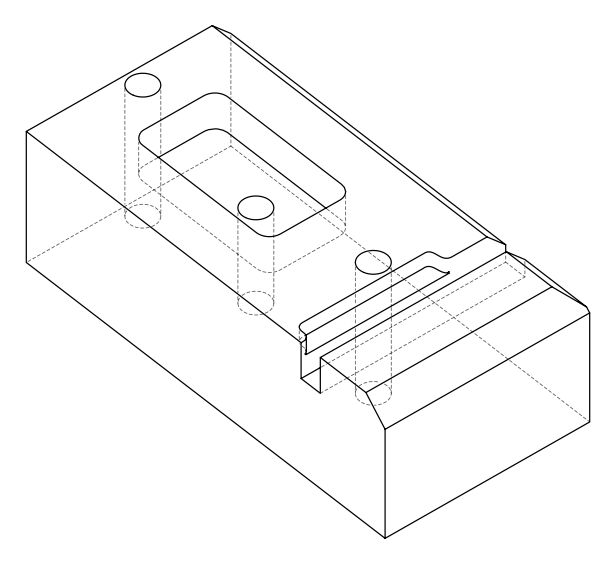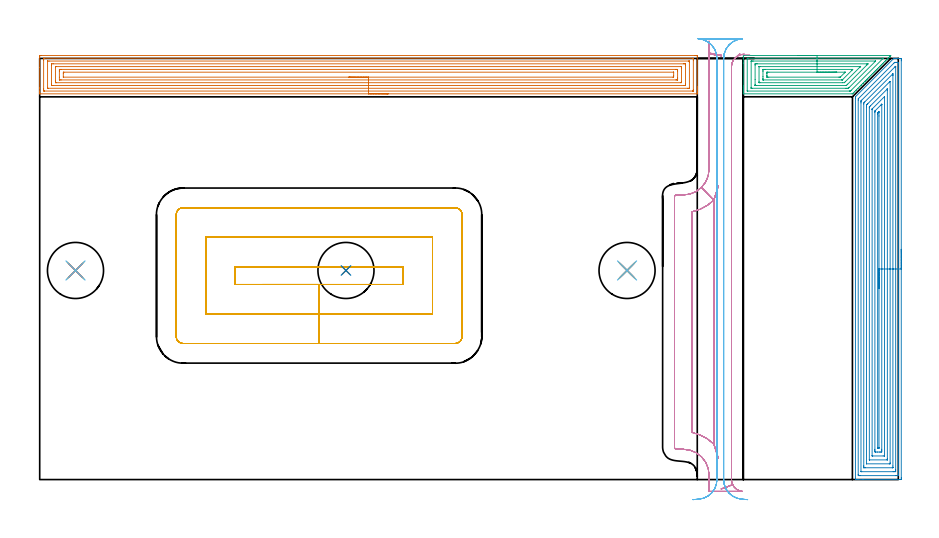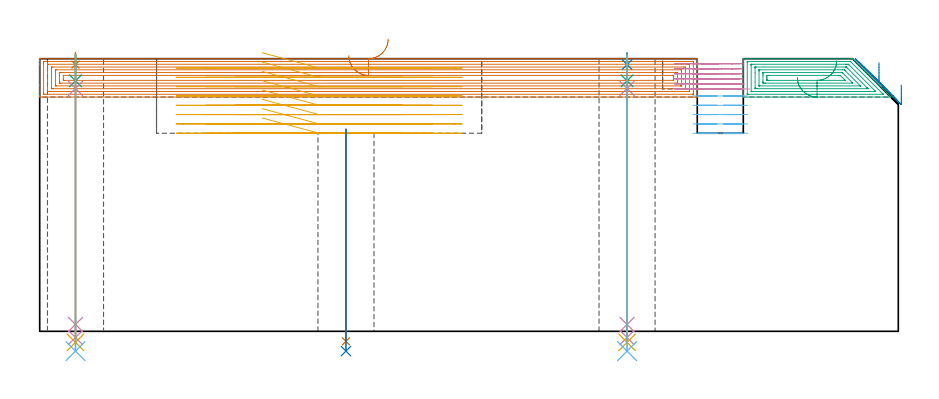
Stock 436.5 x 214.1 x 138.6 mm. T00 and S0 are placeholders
(PLAN: 18 operations, 13 tool changes, 74.5 min)
(1 AREA_MILL | FG_CHAMFER_SURFACE | UGT0205_001 | 19.09 min | 65039 mm3)
(2 AREA_MILL_1 | FG_CHAMFER_SURFACE_1 | UGT0205_001 | 15.09 min | 58052 mm3)
(3 AREA_MILL_2 | FG_CHAMFER_SURFACE_2 | UGT0205_001 | 4.05 min | 13345 mm3)
(4 MILL_OPEN_POCKET | POCKET_OPEN | NXT0201_011 | Follow Part, ap 3, ae 75% | 10.08 min | 112553 mm3)
(5 MILL_RECTANGULAR_POCKET | POCKET_RECTANGULAR_STRAIGHT | UGT0201_094 | Follow Part, ap 5, ae 75% | 16.2 min | 551748 mm3)
(6 MILL_RECTANGULAR_SLOT | SLOT_RECTANGULAR | UGT0201_094 | Follow Part, ap 5, ae 75% | 5.25 min | 112636 mm3)
(7 SPOT_DRILL | STEP1HOLE | NXT0321_9005460120000 | 0.05 min | 200 mm3)
(8 SPOT_DRILL_1 | STEP1HOLE_2 | NXT0321_9005460120000 | 0.05 min | 178 mm3)
(9 DRILL_BLIND_HOLE_INTO_CENTER | STEP1HOLE | NXT0301_046 | 0.05 min | 353 mm3)
(10 GUN_DRILL_THROUGH_HOLE | STEP1HOLE | UGT0307_003 | 0.63 min | 4903 mm3)
(11 SPADE_DRILL_TO_ENLARGE_THROUGH_HOLE | STEP1HOLE | UGT0306_009 | 0.59 min | 31762 mm3)
(12 DRILL_TO_ENLARGE_THROUGH_HOLE | STEP1HOLE | UGT0301_392 | 0.6 min | 51168 mm3)
(13 DRILL_THROUGH_HOLE_FROM_SOLID_MATERIAL | STEP1HOLE_1 | UGT0301_515 | 0.44 min | 11298 mm3)
(14 DRILL_TO_ENLARGE_THROUGH_HOLE_1 | STEP1HOLE_1 | UGT0301_392 | 0.46 min | 52844 mm3)
(15 DRILL_BLIND_HOLE_INTO_CENTER_1 | STEP1HOLE_2 | NXT0301_046 | 0.05 min | 348 mm3)
(16 GUN_DRILL_THROUGH_HOLE_1 | STEP1HOLE_2 | UGT0307_003 | 0.63 min | 4894 mm3)
(17 SPADE_DRILL_TO_ENLARGE_THROUGH_HOLE_1 | STEP1HOLE_2 | UGT0306_009 | 0.59 min | 31779 mm3)
(18 DRILL_TO_ENLARGE_THROUGH_HOLE_2 | STEP1HOLE_2 | UGT0301_392 | 0.6 min | 51095 mm3)
(TOOL UGT0205_001 | Chamfer Mill 20 x 3 x 45 deg. | D20 FL50 Z2)
(TOOL NXT0201_011 | ENDMILL 12mm [2P460-1200-NA 1630] | D12 FL38 Z6)
(TOOL UGT0201_094 | End mill 20 mm | D20 FL38 Z4)
(TOOL NXT0321_9005460120000 | NC Spot Drill, 142deg, 12mm, Carbide, Uncoated | D12 PA142 FL30 Z2)
(TOOL NXT0301_046 | Carbide Drill 7.5mm [860.1-0750-038A1-MM 2214] | D7.5 PA140 FL53 Z2)
(TOOL UGT0307_003 | Gun Drill 7 mm | D7 PA130 FL24 Z1)
(TOOL UGT0306_009 | Spade Drill 18.5mm | D18.5 PA132 FL10 Z2)
(TOOL UGT0301_392 | Twist Drill 28.5 mm | D28.5 PA118 FL165 Z2)
(TOOL UGT0301_515 | Carbide Drill 12.0 mm | D12 PA118 FL101 Z2)
(OP 1 AREA_MILL)
G17 G21 G94 G90
T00 M6
G54
G17 G0 G90 X177.15 Y196.1 S1061 M3
G43 Z148.6 H0
G94 G1 X177.112 Z147.728 F250.
X176.998 Z146.863
X176.809 Z146.012
X176.547 Z145.18
X176.213 Z144.374
X175.81 Z143.6
X175.342 Z142.864
X174.81 Z142.172
X174.221 Z141.529
X173.578 Z140.94
X172.886 Z140.408
X172.15 Z139.94
X171.376 Z139.537
X170.57 Z139.203
X169.738 Z138.941
X168.886 Z138.752
X168.022 Z138.638
X167.15 Z138.6
X0.166
X0.007 Y196.102 Z138.588
X0. Y196.113 Z138.578
Y196.454 Z138.245
Y196.802 Z137.897
Y197.459 Z137.235
Y198.671 Z136.026
Y199.226 Z135.468
Y209.547 Z125.15
Y214.847 Z119.851
X0.003 Y215.124 Z119.573
X0.009 Y215.592 Z119.106
X0.136 Y215.595 Z119.103
X0.613 Y215.6 Z119.1
X333.206
X333.687 Y215.599 Z119.101
X334.164 Y215.595 Z119.103
X334.291 Y215.592 Z119.106
X334.3 Y215.124 Z119.573
Y199.832 Z134.863
Y199.226 Z135.468
Y198.671 Z136.026
Y198.343 Z136.353
Y197.788 Z136.908
Y197.459 Z137.235
Y196.802 Z137.897
Y196.454 Z138.245
Y196.113 Z138.578
X334.293 Y196.102 Z138.588
X334.134 Y196.1 Z138.6
X167.15
Y197.514 Z137.186
X2.399 Y197.515 Z137.185
X2.342
X2.015 Y197.521 Z137.179
X2.01 Y197.626 Z137.074
X2.002 Y197.851 Z136.849
X2.001 Y198.343 Z136.357
X2. Y198.737 Z135.963
X2.001 Y213.357 Z121.343
X2.002 Y213.75 Z120.95
X2.01 Y214.145 Z120.555
X2.015 Y214.18 Z120.52
X2.033 Y214.182 Z120.518
X2.085 Y214.184 Z120.516
X2.189 Y214.185 Z120.515
X2.399 Y214.186 Z120.514
X331.901 Y214.185 Z120.515
X331.958
X332.285 Y214.179 Z120.521
X332.29 Y214.074 Z120.626
X332.298 Y213.849 Z120.851
X332.299 Y213.357 Z121.343
X332.3 Y212.963 Z121.737
X332.299 Y198.343 Z136.357
X332.298 Y197.951 Z136.749
X332.29 Y197.555 Z137.145
X332.285 Y197.52 Z137.18
X332.267 Y197.519 Z137.181
X332.215 Y197.516 Z137.184
X332.111 Y197.515 Z137.185
X331.901 Y197.514 Z137.186
X167.15
Y198.928 Z135.772
X4.485 Y198.929 Z135.771
X4.184 Y198.93 Z135.77
X4.085 Y198.932 Z135.768
X4.014 Y198.935 Z135.765
X4.008 Y199.044 Z135.656
X4.003 Y199.226 Z135.474
X4. Y199.408 Z135.292
X4.001 Y212.656 Z122.044
X4.005 Y212.717 Z121.983
X4.01 Y212.76 Z121.94
X4.036 Y212.765 Z121.935
X4.184 Y212.767 Z121.933
X4.777 Y212.771 Z121.929
X329.815
X330.116 Y212.77 Z121.93
X330.215 Y212.768 Z121.932
X330.286 Y212.765 Z121.935
X330.292 Y212.656 Z122.044
X330.297 Y212.474 Z122.226
X330.3 Y212.292 Z122.408
X330.299 Y199.044 Z135.656
X330.295 Y198.983 Z135.717
X330.29 Y198.94 Z135.76
X330.264 Y198.935 Z135.765
X330.116 Y198.933 Z135.767
X329.523 Y198.929 Z135.771
X167.15 Y198.928 Z135.772
Y200.343 Z134.357
X6.626 Y200.344 Z134.356
X6.119 Y200.35 Z134.35
X6.01 Y200.364 Z134.336
X6.004 Y200.56 Z134.14
X6. Y200.963 Z133.737
Y210.708 Z123.992
X6.004 Y211.135 Z123.565
X6.01 Y211.342 Z123.358
X6.213 Y211.351 Z123.349
X6.863 Y211.357 Z123.343
X327.437
X327.674 Y211.356 Z123.344
X328.181 Y211.35 Z123.35
X328.29 Y211.336 Z123.364
X328.296 Y211.14 Z123.56
X328.3 Y210.737 Z123.963
Y200.992 Z133.708
X328.296 Y200.565 Z134.135
X328.29 Y200.359 Z134.341
X328.087 Y200.349 Z134.351
X327.437 Y200.343 Z134.357
X167.15
Y201.757 Z132.943
X8.529
X8.289 Y201.759 Z132.941
X8.129 Y201.761 Z132.939
X8.01 Y201.764 Z132.936
X8.008 Y201.785 Z132.915
X8.005 Y201.876 Z132.824
X8. Y202.517 Z132.183
Y202.759 Z131.941
X8.001 Y209.582 Z125.118
X8.006 Y209.825 Z124.875
X8.01 Y209.904 Z124.796
X8.018 Y209.936 Z124.764
X8.529 Y209.943 Z124.757
X325.771
X326.011 Y209.941 Z124.759
X326.17 Y209.939 Z124.761
X326.289 Y209.936 Z124.764
X326.292 Y209.915 Z124.785
X326.295 Y209.825 Z124.875
X326.3 Y209.183 Z125.517
Y208.941 Z125.759
X326.299 Y202.118 Z132.582
X326.294 Y201.876 Z132.824
X326.29 Y201.796 Z132.904
X326.282 Y201.764 Z132.936
X325.771 Y201.757 Z132.943
X167.15
Y203.171 Z131.529
X10.911
X10.435 Y203.172 Z131.528
X10.014 Y203.175 Z131.525
X10.01 Y203.178 Z131.522
X10.003 Y203.186 Z131.514
X10. Y204.525 Z130.175
Y207.605 Z127.095
X10.001 Y208.058 Z126.642
X10.005 Y208.484 Z126.216
X10.009 Y208.514 Z126.186
X10.023 Y208.522 Z126.178
X10.078 Y208.525 Z126.175
X10.197 Y208.527 Z126.173
X10.435 Y208.529 Z126.171
X10.852
X323.389
X323.865 Y208.528 Z126.172
X324.286 Y208.525 Z126.175
X324.29 Y208.522 Z126.178
X324.297 Y208.514 Z126.186
X324.299 Y208.058 Z126.642
X324.3 Y207.628 Z127.072
Y204.095 Z130.605
X324.299 Y203.642 Z131.058
X324.295 Y203.216 Z131.484
X324.291 Y203.186 Z131.514
X324.277 Y203.178 Z131.522
X324.222 Y203.175 Z131.525
X324.103 Y203.173 Z131.527
X323.865 Y203.172 Z131.528
X323.448 Y203.171 Z131.529
X167.15
Y204.585 Z130.115
X12.16 Y204.586 Z130.114
X12.034 Y204.59 Z130.11
X12.011 Y204.592 Z130.108
X12.005 Y204.608 Z130.092
X12.001 Y204.628 Z130.072
Y206.51 Z128.19
X12.007 Y206.729 Z127.971
X12.023 Y207.108 Z127.592
X12.221 Y207.113 Z127.587
X12.282 Y207.114 Z127.586
X322.14
X322.266 Y207.11 Z127.59
X322.289 Y207.108 Z127.592
X322.295 Y207.092 Z127.608
X322.299 Y207.072 Z127.628
Y205.191 Z129.509
X322.293 Y204.971 Z129.729
X322.277 Y204.592 Z130.108
X322.079 Y204.587 Z130.113
X322.018 Y204.586 Z130.114
X167.15 Y204.585 Z130.115
X166.278 Z130.153
X165.414 Z130.267
X164.562 Z130.455
X163.73 Z130.718
X162.924 Z131.052
X162.15 Z131.454
X161.414 Z131.923
X160.722 Z132.454
X160.079 Z133.044
X159.49 Z133.687
X158.958 Z134.379
X158.49 Z135.115
X158.087 Z135.889
X157.753 Z136.694
X157.491 Z137.527
X157.302 Z138.378
X157.188 Z139.243
X157.15 Z140.115
G0 Z148.6
M5
M2
(OP 2 AREA_MILL_1)
G17 G21 G94 G90
T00 M6
G54
G17 G0 G90 X438. Y117.05 S1061 M3
G43 Z148.6 H0
Z125.3
G94 G1 Y117.012 Z124.428 F250.
Y116.898 Z123.563
Y116.709 Z122.712
Y116.447 Z121.88
Y116.113 Z121.074
Y115.71 Z120.3
Y115.242 Z119.564
Y114.71 Z118.872
Y114.121 Z118.229
Y113.478 Z117.639
Y112.786 Z117.108
Y112.05 Z116.64
Y111.276 Z116.237
Y110.47 Z115.903
Y109.638 Z115.641
Y108.786 Z115.452
Y107.922 Z115.338
Y107.05 Z115.3
Y0.975
X437.999 Y0.631 Z115.301
X437.995 Y0.086 Z115.303
X437.992 Y0.008 Z115.306
X437.453 Y0. Z115.844
X418.538 Z134.757
X416.135 Z137.16
X415.405 Z137.895
X415.15 Z138.15
X414.742 Z138.549
X414.703 Y0.009 Z138.588
X414.7 Y0.184 Z138.6
Y193.795
X414.706 Y194.606 Z138.592
X414.789 Y194.689 Z138.511
X414.803 Y194.703 Z138.497
X434.053 Y213.955 Z119.244
X434.127 Y214.03 Z119.166
X434.198 Y214.09 Z119.093
X434.263 Y214.099 Z119.028
X434.71 Y214.1 Z118.59
X434.946 Z118.354
X435.677 Z117.618
X436.93 Z116.367
X437.453 Y214.096 Z115.842
X437.991 Y214.092 Z115.305
X437.994 Y214.013 Z115.303
X437.999 Y213.469 Z115.301
X438. Y212.919 Z115.3
Y107.05
X436.586 Z116.714
X436.585 Y2.42 Z116.715
Y2.4
X436.565 Y2.01 Z116.735
X436.091 Y2.002 Z117.209
X435.677 Y2.001 Z117.623
X435.205 Y2. Z118.095
X417.023 Y2.001 Z136.277
X416.549 Y2.002 Z136.751
X416.135 Y2.01 Z137.165
X416.115 Y2.42 Z137.185
Y2.44
Y192.921
X416.135 Y193.573 Z137.165
X416.242 Y193.687 Z137.058
X416.345 Y193.795 Z136.955
X434.23 Y211.68 Z119.07
X434.511 Y211.959 Z118.789
X434.605 Y212.048 Z118.695
X434.639 Y212.078 Z118.661
X434.685 Y212.09 Z118.615
X434.788 Y212.094 Z118.512
X435.261 Y212.099 Z118.039
X435.677 Z117.623
X436.151 Y212.098 Z117.149
X436.565 Y212.09 Z116.735
X436.585 Y211.68 Z116.715
Y211.66
X436.586 Y107.05 Z116.714
X435.172 Z118.128
X435.171 Y5.102 Z118.129
X435.17 Y4.718 Z118.13
X435.167 Y4.208 Z118.133
X435.165 Y4.025 Z118.135
X434.987 Y4.008 Z118.313
X434.788 Y4.004 Z118.512
X434.107 Y4. Z119.193
X433.9 Z119.4
X417.912 Y4.001 Z135.388
X417.705 Y4.005 Z135.595
X417.568 Y4.01 Z135.732
X417.534 Y4.015 Z135.766
X417.533 Y4.034 Z135.767
X417.531 Y4.08 Z135.769
X417.529 Y4.208 Z135.771
Y191.498
X417.53 Y192.006 Z135.77
X417.533 Y192.388 Z135.767
X417.535 Y192.514 Z135.765
X417.61 Y192.599 Z135.69
X417.9 Y192.901 Z135.4
X434.84 Y209.84 Z118.46
X434.893 Y209.892 Z118.407
X435.005 Y209.994 Z118.295
X435.127 Y210.09 Z118.173
X435.162 Z118.138
X435.166 Y210.042 Z118.134
X435.169 Y209.966 Z118.131
X435.171 Y209.892 Z118.129
Y209.727
X435.172 Y107.05 Z118.128
X433.757 Z119.543
Y6.891
X433.755 Y6.143 Z119.545
X433.752 Y6.034 Z119.548
X433.751 Y6.011 Z119.549
X433.73 Y6.008 Z119.57
X433.676 Y6.004 Z119.624
X433.454 Y6.001 Z119.846
X419.688 Y6. Z133.612
X419.245 Y6.001 Z134.055
X419.025 Y6.004 Z134.275
X418.97 Y6.007 Z134.33
X418.949 Y6.011 Z134.351
X418.948 Y6.028 Z134.352
X418.946 Y6.102 Z134.354
X418.943 Y6.747 Z134.357
Y6.891
Y190.967
X418.945 Y191.112 Z134.355
X418.95 Y191.482 Z134.35
X419.132 Y191.672 Z134.168
X419.456 Y192.006 Z133.844
X433.509 Y206.059 Z119.791
X433.66 Y206.206 Z119.64
X433.725 Y206.265 Z119.575
X433.751 Y206.286 Z119.549
X433.752 Y206.232 Z119.548
X433.755 Y206.07 Z119.545
X433.757 Y205.564 Z119.543
Y205.42
Y107.05
X432.343 Z120.957
Y8.459
X432.34 Y8.238 Z120.96
X432.336 Y8.091 Z120.964
X432.328 Y8.009 Z120.972
X432.292 Y8.007 Z121.008
X432.124 Y8.002 Z121.176
X431.91 Y8. Z121.39
X420.362 Y8.001 Z132.938
X420.358 Y8.004 Z132.942
Y8.005
X420.357 Y189.544 Z132.943
X420.361 Y190.218 Z132.939
X420.363 Y190.433 Z132.937
X420.428 Y190.518 Z132.872
X420.576 Y190.674 Z132.724
X420.793 Y190.894 Z132.507
X421.01 Y191.112 Z132.29
X431.933 Y202.035 Z121.367
X432.124 Y202.224 Z121.176
X432.316 Y202.408 Z120.984
X432.333 Y202.424 Z120.967
X432.336 Y202.406 Z120.964
X432.341 Y202.329 Z120.96
X432.343 Y202.212 Z120.957
Y107.05
X430.929 Z122.371
Y10.777
X430.928 Y10.468 Z122.372
X430.925 Y10.175 Z122.375
X430.922 Y10.031 Z122.378
X430.915 Y10.01 Z122.385
X430.878 Y10.005 Z122.422
X430.811 Y10.001 Z122.489
X421.928 Z131.372
X421.79 Y10.007 Z131.51
X421.779 Y10.01 Z131.521
X421.776 Y10.023 Z131.524
X421.773 Y10.068 Z131.527
X421.771 Y10.159 Z131.529
X421.772 Y189.014 Z131.528
X421.775 Y189.323 Z131.525
X421.778 Y189.395 Z131.522
X421.785 Y189.426 Z131.515
X421.811 Y189.456 Z131.489
X421.9 Y189.55 Z131.4
X422.013 Y189.665 Z131.287
X422.353 Y190.005 Z130.947
X430.92 Y198.572 Z122.38
X430.927 Y198.577 Z122.373
X430.928 Z122.372
X430.929 Y197.963 Z122.371
Y107.05
X429.515 Z123.785
X429.514 Y12.144 Z123.786
X429.51 Y12.032 Z123.79
X429.508 Y12.008 Z123.792
X429.505 Y12.005 Z123.795
X429.491 Y12.002 Z123.809
X429.459 Y12.001 Z123.841
X428.826 Y12. Z124.474
X423.495 Y12.001 Z129.805
X423.241 Y12.007 Z130.059
X423.207 Y12.01 Z130.093
X423.192 Y12.02 Z130.108
X423.185 Y12.257 Z130.115
X423.186 Y188.01 Z130.114
X423.187 Y188.22 Z130.113
X423.19 Y188.324 Z130.11
X423.192 Y188.372 Z130.108
X423.228 Y188.429 Z130.072
X423.234 Y188.436 Z130.066
X429.488 Y194.689 Z123.812
X429.501 Y194.694 Z123.799
X429.509 Z123.791
X429.511 Y194.689 Z123.789
X429.514 Y194.655 Z123.786
X429.515 Y194.633 Z123.785
Y107.05
X428.101 Z125.199
X428.1 Y15.413 Z125.2
Y14.939
X428.098 Y14.521 Z125.202
X428.094 Y14.045 Z125.206
X427.724 Y14.003 Z125.576
X427.682 Y14.002 Z125.618
X426.839 Y14. Z126.461
X425.951 Z127.349
X425.061 Y14.002 Z128.239
X425.018 Y14.005 Z128.282
X424.607 Y14.045 Z128.693
X424.603 Y14.463 Z128.697
X424.6 Y14.939 Z128.7
Y15.36
Y186.641
X424.602 Y187.059 Z128.698
X424.606 Y187.297 Z128.694
X424.609 Y187.351 Z128.691
X424.653 Y187.398 Z128.647
X424.783 Y187.535 Z128.517
X427.682 Y190.436 Z125.618
X428.022 Y190.77 Z125.278
X428.08 Y190.824 Z125.22
X428.093 Y190.834 Z125.207
X428.096 Y190.817 Z125.204
X428.099 Y190.785 Z125.201
X428.1 Y190.762 Z125.2
Y190.691
X428.101 Y107.05 Z125.199
X426.686 Z126.614
Y16.287
X426.684 Y16.115 Z126.616
X426.681 Y16.03 Z126.619
X426.68 Y16.015 Z126.62
X426.668 Y16.01 Z126.632
X426.625 Y16.004 Z126.675
X426.052 Y16.009 Z127.248
X426.022 Y16.01 Z127.278
X426.019 Y16.041 Z127.281
X426.016 Y16.123 Z127.284
X426.015 Y16.288 Z127.285
X426.014 Y185.746 Z127.286
X426.018 Y186.085 Z127.282
X426.021 Y186.253 Z127.279
X426.028 Y186.32 Z127.272
X426.052 Y186.348 Z127.248
X426.123 Y186.423 Z127.177
X426.337 Y186.641 Z126.963
X426.441 Y186.744 Z126.859
X426.568 Y186.868 Z126.732
X426.665 Y186.96 Z126.635
X426.679 Y186.971 Z126.621
X426.682 Y186.909 Z126.618
X426.685 Y186.75 Z126.615
X426.686 Y184.852 Z126.614
Y107.05
Y106.178 Z126.652
Y105.314 Z126.766
Y104.462 Z126.954
Y103.63 Z127.217
Y102.824 Z127.551
Y102.05 Z127.953
Y101.314 Z128.422
Y100.622 Z128.953
Y99.979 Z129.543
Y99.39 Z130.186
Y98.858 Z130.878
Y98.39 Z131.614
Y97.987 Z132.387
Y97.653 Z133.193
Y97.391 Z134.025
Y97.202 Z134.877
Y97.088 Z135.742
Y97.05 Z136.614
G0 Z148.6
M5
M2
(OP 3 AREA_MILL_2)
G17 G21 G94 G90
T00 M6
G54
G17 G0 G90 X385.2 Y215.6 S1061 M3
G43 Z148.6 H0
Z129.1
G94 G1 X385.238 Z128.228 F250.
X385.352 Z127.363
X385.541 Z126.512
X385.803 Z125.68
X386.137 Z124.874
X386.54 Z124.1
X387.009 Z123.364
X387.54 Z122.672
X388.129 Z122.029
X388.772 Z121.44
X389.464 Z120.908
X390.2 Z120.44
X390.974 Z120.037
X391.78 Z119.703
X392.612 Z119.441
X393.464 Z119.252
X394.329 Z119.138
X395.2 Z119.1
X432.439
X432.686 Y215.598 Z119.101
X432.666 Y215.565 Z119.134
X432.497 Y215.396 Z119.303
X432.427 Y215.327 Z119.372
X432.226 Y215.124 Z119.572
X431.633 Y214.533 Z120.167
X431.537 Y214.437 Z120.262
X431.343 Y214.241 Z120.455
X430.769 Y213.669 Z121.031
X430.647 Y213.546 Z121.152
X430.459 Y213.357 Z121.339
X429.905 Y212.805 Z121.895
X429.576 Y212.474 Z122.222
X429.041 Y211.941 Z122.759
X428.693 Y211.591 Z123.105
X428.177 Y211.077 Z123.623
X427.81 Y210.708 Z123.988
X427.313 Y210.213 Z124.487
X426.926 Y209.825 Z124.872
X426.45 Y209.349 Z125.351
X426.043 Y208.941 Z125.755
X425.901 Y208.801 Z125.898
X425.6 Y208.5 Z126.2
X425.16 Y208.058 Z126.639
X425.011 Y207.911 Z126.788
X424.722 Y207.622 Z127.078
X424.276 Y207.175 Z127.522
X423.807 Y206.707 Z127.993
X423.393 Y206.292 Z128.405
X422.903 Y205.803 Z128.896
X422.51 Y205.408 Z129.289
X422. Y204.899 Z129.8
X421.627 Y204.525 Z130.172
X421.452 Y204.351 Z130.348
X421.267 Y204.167 Z130.533
X420.743 Y203.642 Z131.055
X420.562 Y203.462 Z131.238
X420.403 Y203.303 Z131.397
X420.301 Y203.2 Z131.497
X420.265 Y203.164 Z131.534
X419.86 Y202.759 Z131.939
X419.672 Y202.572 Z132.128
X419.539 Y202.439 Z132.261
X419.418 Y202.317 Z132.38
X419.375 Y202.274 Z132.424
X418.675 Y201.575 Z133.125
X418.535 Y201.434 Z133.263
X418.485 Y201.385 Z133.313
X417.811 Y200.711 Z133.989
X417.652 Y200.551 Z134.146
X417.596 Y200.495 Z134.203
X416.948 Y199.848 Z134.852
X416.769 Y199.667 Z135.029
X416.084 Y198.984 Z135.716
X415.886 Y198.784 Z135.912
X415.223 Y198.123 Z136.577
X415.003 Y197.901 Z136.795
X414.356 Y197.256 Z137.444
X414.12 Y197.018 Z137.678
X413.493 Y196.392 Z138.307
X413.443 Y196.342 Z138.357
X413.212 Y196.117 Z138.577
X413.196 Y196.104 Z138.589
X412.998 Y196.1 Z138.6
X357.825
X357.71 Y196.106 Z138.592
X357.7 Y196.367 Z138.332
Y197.071 Z137.628
Y197.848 Z136.851
Y198.343 Z136.354
Y198.59 Z136.107
Y199.226 Z135.471
Y199.473 Z135.224
Y200.109 Z134.585
Y211.732 Z122.964
Y214.241 Z120.456
X357.701 Y214.559 Z120.138
X357.704 Y215.124 Z119.573
X357.709 Y215.591 Z119.105
X357.796 Y215.594 Z119.103
X358.27 Y215.6 Z119.1
X395.2
Y214.186 Z120.514
X428.571 Y214.185 Z120.515
X428.628 Y214.184 Z120.516
X428.815 Y214.176 Z120.524
X428.796 Y214.152 Z120.548
X428.73 Y214.082 Z120.618
X428.645 Y213.995 Z120.705
X428.571 Y213.92 Z120.78
X412.553 Y197.903 Z136.797
X412.329 Y197.681 Z137.019
X412.231 Y197.587 Z137.113
X412.171 Y197.533 Z137.167
X412.079 Y197.521 Z137.179
X411.663 Y197.515 Z137.185
X411.608 Y197.514 Z137.186
X359.994
X359.832 Y197.516 Z137.184
X359.752 Y197.518 Z137.182
X359.719 Y197.521 Z137.179
X359.71 Y197.54 Z137.16
X359.705 Y197.617 Z137.083
X359.701 Y197.805 Z136.895
Y213.704 Z120.996
X359.706 Y214.051 Z120.649
X359.71 Y214.149 Z120.551
X359.719 Y214.18 Z120.52
X359.737 Y214.181 Z120.519
X359.841 Y214.184 Z120.516
X360.049 Y214.186 Z120.514
X360.105
X395.2
Y212.772 Z121.928
X424.801 Y212.771 Z121.929
X424.85 Y212.769 Z121.931
X424.929 Y212.765 Z121.935
X424.95 Y212.76 Z121.94
X424.932 Y212.738 Z121.962
X424.899 Y212.701 Z121.999
X424.842 Y212.642 Z122.058
X424.675 Y212.474 Z122.226
X411.426 Y199.226 Z135.474
X411.205 Y199.012 Z135.688
X411.141 Y198.952 Z135.748
X411.112 Y198.935 Z135.765
X411.068 Y198.933 Z135.767
X410.773 Y198.93 Z135.77
X410.183 Y198.929 Z135.771
X409.883 Y198.928 Z135.772
X362.128 Y198.929 Z135.771
X361.829 Y198.931 Z135.769
X361.73 Y198.933 Z135.767
X361.719 Y198.935 Z135.765
X361.71 Y198.946 Z135.754
X361.705 Y199.012 Z135.688
X361.702 Y199.098 Z135.602
X361.7 Y199.226 Z135.474
Y199.354 Z135.346
X361.701 Y212.601 Z122.099
X361.707 Y212.73 Z121.97
X361.71 Y212.762 Z121.938
X361.72 Y212.765 Z121.935
X361.755 Y212.768 Z121.932
X361.829 Y212.77 Z121.93
X362.419 Y212.772 Z121.928
X362.719
X395.2
Y211.357 Z123.343
X420.562
X420.799 Y211.356 Z123.344
X421.019 Y211.352 Z123.348
X421.082 Y211.351 Z123.349
X421.052 Y211.312 Z123.388
X420.999 Y211.252 Z123.448
X420.953 Y211.203 Z123.497
X420.686 Y210.935 Z123.765
X420.562 Y210.81 Z123.89
X410.773 Y201.022 Z133.678
X410.314 Y200.565 Z134.135
X410.167 Y200.422 Z134.278
X410.112 Y200.372 Z134.328
X410.083 Y200.35 Z134.35
X410.046 Y200.348 Z134.352
X409.883 Y200.345 Z134.355
X409.647 Y200.343 Z134.357
X364.263
X363.779 Y200.345 Z134.355
X363.724 Y200.347 Z134.353
X363.713 Y200.349 Z134.351
X363.709 Y200.361 Z134.339
X363.705 Y200.401 Z134.299
X363.701 Y200.568 Z134.132
X363.7 Y200.902 Z133.798
Y203.331 Z131.369
Y210.708 Z123.992
X363.704 Y211.104 Z123.596
X363.708 Y211.302 Z123.398
X363.71 Y211.346 Z123.354
X363.752 Y211.35 Z123.35
X363.848 Y211.353 Z123.347
X364.499 Y211.357 Z123.343
X364.734
X395.2
Y209.943 Z124.757
X417.122
X417.201 Y209.941 Z124.759
X417.228 Y209.939 Z124.761
X417.229 Y209.938 Z124.762
X417.224 Y209.928 Z124.772
X417.186 Y209.887 Z124.813
X417.126 Y209.825 Z124.875
X417.065 Y209.763 Z124.937
X409.528 Y202.228 Z132.472
X409.172 Y201.876 Z132.824
X409.08 Y201.79 Z132.91
X409.048 Y201.764 Z132.936
X408.103 Y201.757 Z132.943
X366.159
X365.92 Y201.759 Z132.941
X365.761 Y201.762 Z132.938
X365.71 Y201.764 Z132.936
X365.707 Y201.771 Z132.929
X365.704 Y201.794 Z132.906
X365.702 Y201.876 Z132.824
X365.7 Y202.45 Z132.25
X365.701 Y209.825 Z124.875
X365.702 Y209.896 Z124.804
X365.706 Y209.931 Z124.769
X365.708 Y209.935 Z124.765
X365.733 Y209.938 Z124.762
X365.8 Y209.941 Z124.759
X366.039 Y209.943 Z124.757
X366.159
X395.2
Y208.529 Z126.171
X413.146
X413.202 Y208.528 Z126.172
X413.279 Y208.526 Z126.174
X413.352 Y208.523 Z126.177
X413.321 Y208.481 Z126.219
X413.172 Y208.326 Z126.374
X412.909 Y208.058 Z126.642
X408.3 Y203.447 Z131.253
X408.103 Y203.253 Z131.447
X408.043 Y203.199 Z131.501
X408.02 Y203.179 Z131.521
X407.998 Y203.177 Z131.523
X407.896 Y203.174 Z131.526
X407.687 Y203.172 Z131.528
X367.9 Y203.171 Z131.529
X367.774 Y203.173 Z131.527
X367.735 Y203.175 Z131.525
X367.718 Y203.177 Z131.523
X367.71 Y203.187 Z131.513
X367.707 Y203.286 Z131.414
X367.702 Y203.642 Z131.058
X367.7 Y203.997 Z130.703
Y204.881 Z129.819
Y207.53 Z127.17
X367.702 Y208.058 Z126.642
X367.705 Y208.409 Z126.291
X367.712 Y208.522 Z126.178
X367.821 Y208.524 Z126.176
X368.058 Y208.527 Z126.173
X368.474 Y208.529 Z126.171
X368.948
X395.2
Y207.115 Z127.585
X409.054 Y207.114 Z127.586
X409.346 Y207.111 Z127.589
X409.49 Y207.108 Z127.592
X409.498 Y207.106 Z127.594
X409.493 Y207.097 Z127.603
X409.475 Y207.076 Z127.624
X409.286 Y206.884 Z127.816
X409.154 Y206.751 Z127.949
X407.214 Y204.811 Z129.889
X407.069 Y204.669 Z130.031
X407.016 Y204.621 Z130.079
X406.988 Y204.597 Z130.103
X406.945 Y204.592 Z130.108
X406.738 Y204.589 Z130.111
X406.324 Y204.586 Z130.114
X370.667 Y204.585 Z130.115
X369.838 Y204.591 Z130.109
X369.77 Y204.592 Z130.108
X369.71 Y204.623 Z130.077
X369.704 Y204.658 Z130.042
X369.7 Y205.408 Z129.292
Y205.545 Z129.155
Y206.429 Z128.271
X369.701 Y206.566 Z128.134
X369.705 Y206.84 Z127.86
X369.71 Y207.022 Z127.678
X369.718 Y207.109 Z127.591
X369.736 Y207.11 Z127.59
X369.838 Y207.113 Z127.587
X369.899 Y207.114 Z127.586
X370.728 Y207.115 Z127.585
X395.2
X396.072 Z127.623
X396.937 Z127.737
X397.788 Z127.926
X398.62 Z128.188
X399.426 Z128.522
X400.2 Z128.925
X400.936 Z129.394
X401.628 Z129.925
X402.271 Z130.514
X402.86 Z131.157
X403.392 Z131.85
X403.86 Z132.585
X404.263 Z133.359
X404.597 Z134.165
X404.859 Z134.997
X405.048 Z135.849
X405.162 Z136.714
X405.2 Z137.585
G0 Z148.6
M5
M2
(OP 4 MILL_OPEN_POCKET)
G17 G21 G94 G90
T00 M6
G54
G17 G0 G90 X340.3 Y221.572 S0 M3
G43 Z148.6 H1
Z136.033
G94 G1 Y218.572 F250.
Y216.403 F500.
X346.632 Y215.438
X340.3 Y216.403
Y157.8
G2 X336.388 Y148.462 R13.1
G1 X342.7 Y142.047
G2 X331.7 Y136.163 R22.1
G1 Y23.937
G2 X342.7 Y18.053 R22.1
G1 X345.043 Y10.768
X342.7 Y18.053
Y142.047
X345.043 Y149.332
X342.7 Y142.047
X336.388 Y148.462
G2 X327.2 Y144.7 R13.1
G1 X323.8
G3 X322.7 Y143.6 R1.1
G1 Y16.5
G3 X323.8 Y15.4 R1.1
G1 X327.2
G2 X340.3 Y2.3 R13.1
G1 Y-6.
X357.101
Y-5.97
G2 X352.295 Y-2.605 R6.
G1 X346.49 Y-4.772
X352.295 Y-2.605
G2 X351.7 Y0. R6.
G1 Y210.
G2 X353.689 Y214.462 R6.
G1 X355.92 Y216.468 F250.
G0 Z148.6
X340.3 Y221.572
Z133.467
G1 Y218.572
Y216.403 F500.
X346.632 Y215.438
X340.3 Y216.403
Y157.8
G2 X336.388 Y148.462 R13.1
G1 X342.7 Y142.047
G2 X331.7 Y136.163 R22.1
G1 Y23.937
G2 X342.7 Y18.053 R22.1
G1 X345.043 Y10.768
X342.7 Y18.053
Y142.047
X345.043 Y149.332
X342.7 Y142.047
X336.388 Y148.462
G2 X327.2 Y144.7 R13.1
G1 X323.8
G3 X322.7 Y143.6 R1.1
G1 Y16.5
G3 X323.8 Y15.4 R1.1
G1 X327.2
G2 X340.3 Y2.3 R13.1
G1 Y-6.
X357.101
Y-5.97
G2 X352.295 Y-2.605 R6.
G1 X346.49 Y-4.772
X352.295 Y-2.605
G2 X351.7 Y0. R6.
G1 Y210.
G2 X353.689 Y214.462 R6.
G1 X355.92 Y216.468 F250.
G0 Z148.6
X340.3 Y221.572
Z130.9
G1 Y218.572
Y216.403 F500.
X346.632 Y215.438
X340.3 Y216.403
Y157.8
G2 X336.388 Y148.462 R13.1
G1 X342.7 Y142.047
G2 X331.7 Y136.163 R22.1
G1 Y23.937
G2 X342.7 Y18.053 R22.1
G1 X345.043 Y10.768
X342.7 Y18.053
Y142.047
X345.043 Y149.332
X342.7 Y142.047
X336.388 Y148.462
G2 X327.2 Y144.7 R13.1
G1 X323.8
G3 X322.7 Y143.6 R1.1
G1 Y16.5
G3 X323.8 Y15.4 R1.1
G1 X327.2
G2 X340.3 Y2.3 R13.1
G1 Y-6.
X357.101
Y-5.97
G2 X352.295 Y-2.605 R6.
G1 X346.49 Y-4.772
X352.295 Y-2.605
G2 X351.7 Y0. R6.
G1 Y210.
G2 X353.689 Y214.462 R6.
G1 X355.92 Y216.468 F250.
G0 Z148.6
X340.3 Y221.576
Z128.333
G1 Y218.576
Y216.408 F500.
X346.633 Y215.441
X340.3 Y216.408
Y157.8
G2 X336.388 Y148.462 R13.1
G1 X342.7 Y142.047
G2 X331.7 Y136.163 R22.1
G1 Y23.937
G2 X342.7 Y18.053 R22.1
G1 X345.043 Y10.768
X342.7 Y18.053
Y142.047
X345.043 Y149.332
X342.7 Y142.047
X336.388 Y148.462
G2 X327.2 Y144.7 R13.1
G1 X323.8
G3 X322.7 Y143.6 R1.1
G1 Y16.5
G3 X323.8 Y15.4 R1.1
G1 X327.2
G2 X340.3 Y2.3 R13.1
G1 Y-6.
X357.101
Y-5.97
G2 X352.295 Y-2.605 R6.
G1 X346.49 Y-4.772
X352.295 Y-2.605
G2 X351.7 Y0. R6.
G1 Y210.
G2 X353.722 Y214.491 R6.
G1 X355.967 Y216.481 F250.
G0 Z148.6
X340.3 Y222.74
Z125.767
G1 Y219.74
Y216.812 F500.
X346.688 Y215.681
X340.3 Y216.812
Y157.8
G2 X336.388 Y148.462 R13.1
G1 X342.7 Y142.047
G2 X331.7 Y136.163 R22.1
G1 Y23.937
G2 X342.7 Y18.053 R22.1
G1 X345.043 Y10.768
X342.7 Y18.053
Y142.047
X345.043 Y149.332
X342.7 Y142.047
X336.388 Y148.462
G2 X327.2 Y144.7 R13.1
G1 X323.8
G3 X322.7 Y143.6 R1.1
G1 Y16.5
G3 X323.8 Y15.4 R1.1
G1 X327.2
G2 X340.3 Y2.3 R13.1
G1 Y-6.
X357.101
Y-5.97
G2 X352.295 Y-2.605 R6.
G1 X346.49 Y-4.772
X352.295 Y-2.605
G2 X351.7 Y0. R6.
G1 Y210.
G2 X355.469 Y215.57 R6.
G1 X358.254 Y216.685 F250.
G0 Z148.6
X340.3 Y223.1
Z123.2
G1 Y220.1
Y216.91 F500.
X346.701 Y215.738
X340.3 Y216.91
Y157.8
G2 X336.388 Y148.462 R13.1
G1 X342.7 Y142.047
G2 X331.7 Y136.163 R22.1
G1 Y23.937
G2 X342.7 Y18.053 R22.1
G1 X345.043 Y10.768
X342.7 Y18.053
Y142.047
X345.043 Y149.332
X342.7 Y142.047
X336.388 Y148.462
G2 X327.2 Y144.7 R13.1
G1 X323.8
G3 X322.7 Y143.6 R1.1
G1 Y16.5
G3 X323.8 Y15.4 R1.1
G1 X327.2
G2 X340.3 Y2.3 R13.1
G1 Y-6.
X357.101
Y-5.97
G2 X352.295 Y-2.605 R6.
G1 X346.49 Y-4.772
X352.295 Y-2.605
G2 X351.7 Y0. R6.
G1 Y210.
G2 X357.7 Y216. R6.
G1 X357.971
X360.971 F250.
G0 Z148.6
M5
M2
(OP 5 MILL_RECTANGULAR_POCKET)
G17 G21 G94 G90
T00 M6
G54
G17 G0 G90 X113.173 Y99.2 S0 M3
G43 Z148.6 H0
Z141.6
G94 G1 X142.05 Z133.862 F250.
X184.7 F500.
Y108.2
X99.4
Y99.2
X142.05
Y84.2
X199.7
Y123.2
X84.4
Y84.2
X142.05
Y69.2
X211.2
G3 X214.7 Y72.7 R3.5
G1 Y134.7
G3 X211.2 Y138.2 R3.5
G1 X72.9
G3 X69.4 Y134.7 R3.5
G1 Y72.7
G3 X72.9 Y69.2 R3.5
G1 X142.05
X143.05
G0 X113.173 Y99.2 Z136.862
G1 X142.05 Z129.125 F250.
X184.7 F500.
Y108.2
X99.4
Y99.2
X142.05
Y84.2
X199.7
Y123.2
X84.4
Y84.2
X142.05
Y69.2
X211.2
G3 X214.7 Y72.7 R3.5
G1 Y134.7
G3 X211.2 Y138.2 R3.5
G1 X72.9
G3 X69.4 Y134.7 R3.5
G1 Y72.7
G3 X72.9 Y69.2 R3.5
G1 X142.05
X143.05
G0 X113.173 Y99.2 Z132.125
G1 X142.05 Z124.387 F250.
X184.7 F500.
Y108.2
X99.4
Y99.2
X142.05
Y84.2
X199.7
Y123.2
X84.4
Y84.2
X142.05
Y69.2
X211.2
G3 X214.7 Y72.7 R3.5
G1 Y134.7
G3 X211.2 Y138.2 R3.5
G1 X72.9
G3 X69.4 Y134.7 R3.5
G1 Y72.7
G3 X72.9 Y69.2 R3.5
G1 X142.05
X143.05
G0 X113.173 Y99.2 Z127.387
G1 X142.05 Z119.65 F250.
X184.7 F500.
Y108.2
X99.4
Y99.2
X142.05
Y84.2
X199.7
Y123.2
X84.4
Y84.2
X142.05
Y69.2
X211.2
G3 X214.7 Y72.7 R3.5
G1 Y134.7
G3 X211.2 Y138.2 R3.5
G1 X72.9
G3 X69.4 Y134.7 R3.5
G1 Y72.7
G3 X72.9 Y69.2 R3.5
G1 X142.05
X143.05
G0 X113.173 Y99.2 Z122.65
G1 X142.05 Z114.912 F250.
X184.7 F500.
Y108.2
X99.4
Y99.2
X142.05
Y84.2
X199.7
Y123.2
X84.4
Y84.2
X142.05
Y69.2
X211.2
G3 X214.7 Y72.7 R3.5
G1 Y134.7
G3 X211.2 Y138.2 R3.5
G1 X72.9
G3 X69.4 Y134.7 R3.5
G1 Y72.7
G3 X72.9 Y69.2 R3.5
G1 X142.05
X143.05
G0 X113.173 Y99.2 Z117.912
G1 X142.05 Z110.175 F250.
X184.7 F500.
Y108.2
X99.4
Y99.2
X142.05
Y84.2
X199.7
Y123.2
X84.4
Y84.2
X142.05
Y69.2
X211.2
G3 X214.7 Y72.7 R3.5
G1 Y134.7
G3 X211.2 Y138.2 R3.5
G1 X72.9
G3 X69.4 Y134.7 R3.5
G1 Y72.7
G3 X72.9 Y69.2 R3.5
G1 X142.05
X143.05
G0 X113.173 Y99.2 Z113.175
G1 X142.05 Z105.437 F250.
X184.7 F500.
Y108.2
X99.4
Y99.2
X142.05
Y84.2
X199.7
Y123.2
X84.4
Y84.2
X142.05
Y69.2
X211.2
G3 X214.7 Y72.7 R3.5
G1 Y134.7
G3 X211.2 Y138.2 R3.5
G1 X72.9
G3 X69.4 Y134.7 R3.5
G1 Y72.7
G3 X72.9 Y69.2 R3.5
G1 X142.05
X143.05
G0 X113.173 Y99.2 Z108.437
G1 X142.05 Z100.7 F250.
X184.7 F500.
Y108.2
X99.4
Y99.2
X142.05
Y84.2
X199.7
Y123.2
X84.4
Y84.2
X142.05
Y69.2
X211.2
G3 X214.7 Y72.7 R3.5
G1 Y134.7
G3 X211.2 Y138.2 R3.5
G1 X72.9
G3 X69.4 Y134.7 R3.5
G1 Y72.7
G3 X72.9 Y69.2 R3.5
G1 X142.05
X143.05
G0 Z148.6
M5
M2
(OP 6 MILL_RECTANGULAR_SLOT)
G17 G21 G94 G90
T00 M6
G54
G17 G0 G90 X359.917 Y-10.202 S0 M3
G43 Z148.6 H0
Z119.65
G94 G1 X356.926 Y-9.97 F250.
G2 X347.7 Y0. R10. F500.
G1 Y214.1
G2 X356.77 Y224.057 R10.
G1 X356.771 Y224.087
G3 X356.265 Y224.1 R10.
G1 X335.69
G3 X335.213 Y224.088 R10.
G1 X335.214 Y224.058
G2 X344.3 Y214.1 R10.
G1 Y0.
G2 X335.074 Y-9.97 R10.
G1 X332.083 Y-10.202 F250.
G0 X359.917 Z114.912
G1 X356.926 Y-9.97
G2 X347.7 Y0. R10. F500.
G1 Y214.1
G2 X357.253 Y224.09 R10.
G1 Y224.1
X334.747
Y224.09
G2 X344.3 Y214.1 R10.
G1 Y0.
G2 X335.074 Y-9.97 R10.
G1 X332.083 Y-10.202 F250.
G0 X359.917 Z110.175
G1 X356.926 Y-9.97
G2 X347.7 Y0. R10. F500.
G1 Y214.1
G2 X357.253 Y224.09 R10.
G1 Y224.1
X334.747
Y224.09
G2 X344.3 Y214.1 R10.
G1 Y0.
G2 X335.074 Y-9.97 R10.
G1 X332.083 Y-10.202 F250.
G0 X359.917 Z105.437
G1 X356.926 Y-9.97
G2 X347.7 Y0. R10. F500.
G1 Y214.1
G2 X357.253 Y224.09 R10.
G1 Y224.1
X334.747
Y224.09
G2 X344.3 Y214.1 R10.
G1 Y0.
G2 X335.074 Y-9.97 R10.
G1 X332.083 Y-10.202 F250.
G0 X359.917 Z100.7
G1 X356.926 Y-9.97
G2 X347.7 Y0. R10. F500.
G1 Y214.1
G2 X357.253 Y224.09 R10.
G1 Y224.1
X334.747
Y224.09
G2 X344.3 Y214.1 R10.
G1 Y0.
G2 X335.074 Y-9.97 R10.
G1 X332.083 Y-10.202 F250.
G0 Z148.6
M5
M2
(OP 7 SPOT_DRILL)
G17 G21 G94 G90
T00 M6
G54
G17 G0 G90 X18.2 Y106.3 S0 M3
G43 Z148.6 H0
G94 G81 G98 Z135.6 F250. R141.6
G80
M5
M2
(OP 8 SPOT_DRILL_1)
G17 G21 G94 G90
T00 M6
G54
G17 G0 G90 X298.6 Y106.3 S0 M3
G43 Z148.6 H0
G94 G81 G98 Z135.6 F250. R141.6
G80
M5
M2
(OP 9 DRILL_BLIND_HOLE_INTO_CENTER)
G17 G21 G94 G90
T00 M6
G54
G17 G0 G90 X18.2 Y106.3 S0 M3
G43 Z148.6 H1
G94 G81 G98 Z127.35 F250. R140.6
G80
M5
M2
(OP 10 GUN_DRILL_THROUGH_HOLE)
G17 G21 G94 G90
T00 M6
G54
G17 G0 G90 X18.2 Y106.3 M8
G43 Z148.6 H0
Z135.464
S716 M3
G94 G1 Z123.492 F125. M26
G4 X.084
Z3.5 F250.
G4 X.084
Z-3.132 F125.
G4 X.084
M5
M9
G0 Z135.464
Z148.6
M2
(OP 11 SPADE_DRILL_TO_ENLARGE_THROUGH_HOLE)
G17 G21 G94 G90
T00 M6
G54
G17 G0 G90 X18.2 Y106.3 S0 M3
G43 Z148.6 H0
G94 G73 G98 Z-5.618 F250. Q18.027 R140.6
G80
M5
M2
(OP 12 DRILL_TO_ENLARGE_THROUGH_HOLE)
G17 G21 G94 G90
T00 M6
G54
G17 G0 G90 X18.2 Y106.3 S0 M3
G43 Z148.6 H0
G94 G73 G98 Z-10.062 F250. Q24.777 R140.6
G80
M5
M2
(OP 13 DRILL_THROUGH_HOLE_FROM_SOLID_MATERIAL)
G17 G21 G94 G90
T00 M6
G54
G17 G0 G90 X155.7 Y106.3 S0 M3
G43 Z148.6 H0
G94 G81 G98 Z-5.105 F250. R102.7
G80
M5
M2
(OP 14 DRILL_TO_ENLARGE_THROUGH_HOLE_1)
G17 G21 G94 G90
T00 M6
G54
G17 G0 G90 X155.7 Y106.3 S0 M3
G43 Z148.6 H0
G94 G73 G98 Z-10.062 F250. Q27.691 R102.7
G80
M5
M2
(OP 15 DRILL_BLIND_HOLE_INTO_CENTER_1)
G17 G21 G94 G90
T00 M6
G54
G17 G0 G90 X298.6 Y106.3 S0 M3
G43 Z148.6 H1
G94 G81 G98 Z127.35 F250. R140.6
G80
M5
M2
(OP 16 GUN_DRILL_THROUGH_HOLE_1)
G17 G21 G94 G90
T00 M6
G54
G17 G0 G90 X298.6 Y106.3 M8
G43 Z148.6 H0
Z135.464
S716 M3
G94 G1 Z123.492 F125. M26
G4 X.084
Z3.5 F250.
G4 X.084
Z-3.132 F125.
G4 X.084
M5
M9
G0 Z135.464
Z148.6
M2
(OP 17 SPADE_DRILL_TO_ENLARGE_THROUGH_HOLE_1)
G17 G21 G94 G90
T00 M6
G54
G17 G0 G90 X298.6 Y106.3 S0 M3
G43 Z148.6 H0
G94 G73 G98 Z-5.618 F250. Q18.027 R140.6
G80
M5
M2
(OP 18 DRILL_TO_ENLARGE_THROUGH_HOLE_2)
G17 G21 G94 G90
T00 M6
G54
G17 G0 G90 X298.6 Y106.3 S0 M3
G43 Z148.6 H0
G94 G73 G98 Z-10.062 F250. Q24.777 R140.6
G80
M5
M2
